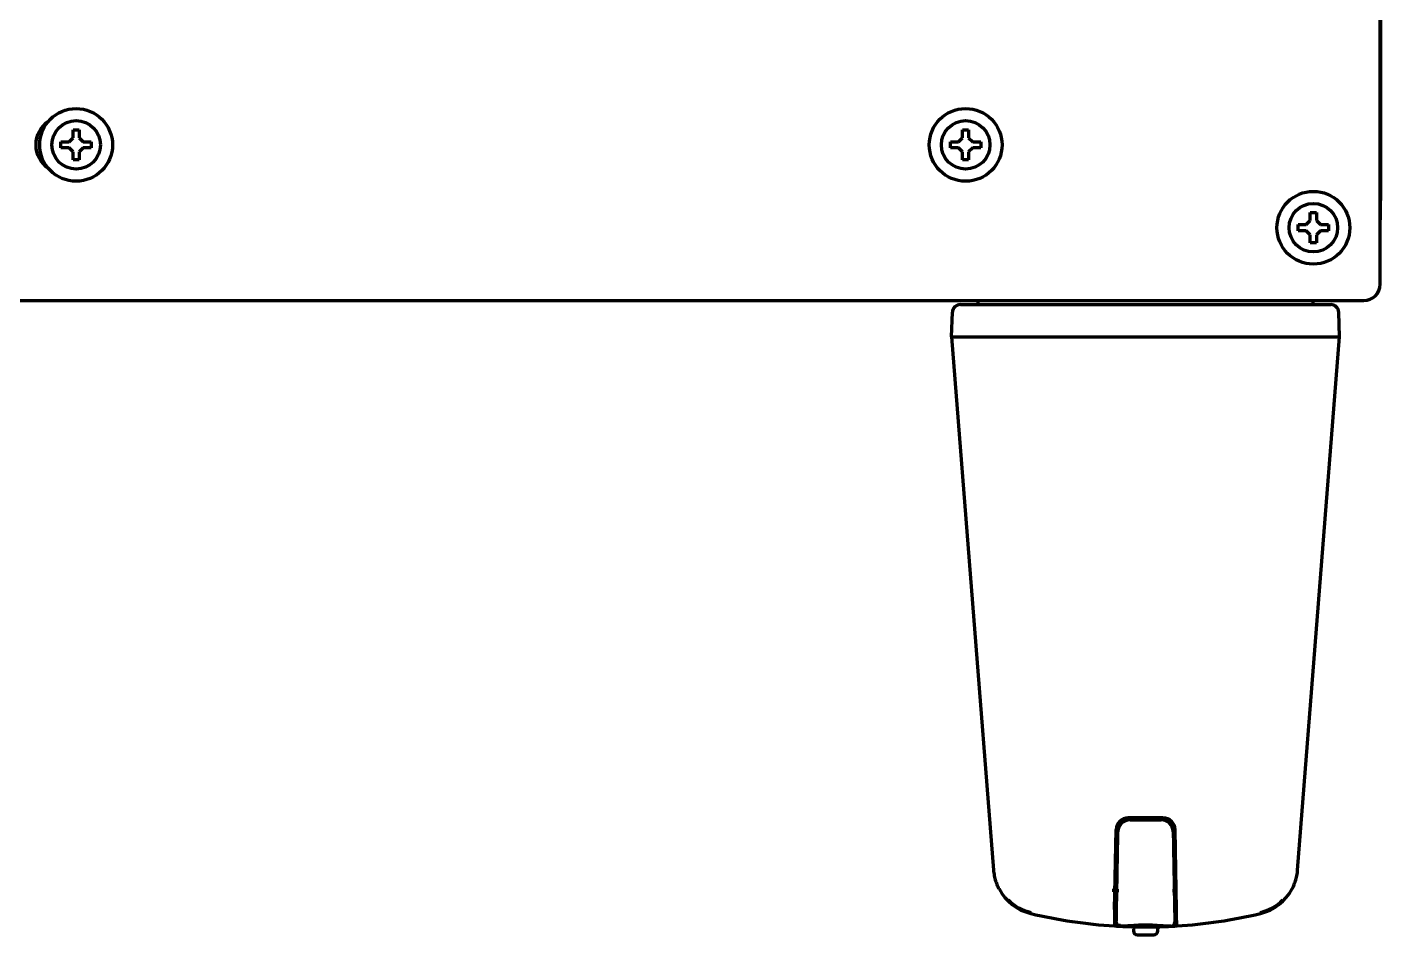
# Model space of a CAD drawing. Header units: inches. Extents: x -2898 to 7248, y 606 to 5598.
# Drawn here: x 3363.7 to 3531.2, y 605.8 to 718.1 of the extents above; entities that cross this region are included whole.
import ezdxf

# ---------------------------------------------------------------- set-up
doc = ezdxf.new("R2010")
doc.units = ezdxf.units.IN

msp = doc.modelspace()

# ---------------------------------------------------------------- linework, layer by layer
at = {"linetype": 'Continuous', "lineweight": 70}
for p, q in [((3531.15, 700.66), (3531.15, 753.48)), ((3531.05, 686.25), (3531.05, 752.25)), ((3365.99, 706.14), (3366.27, 706.3)), ((3369.42, 704.38), (3369.42, 705.38)), ((3369.42, 705.38), (3370.17, 705.38)), ((3370.17, 705.38), (3370.17, 704.38)), ((3479.42, 704.38), (3479.42, 705.38)), ((3479.42, 705.38), (3480.17, 705.38)), ((3480.17, 705.38), (3480.17, 704.38)), ((3367.92, 703.13), (3367.92, 703.88)), ((3367.92, 703.88), (3368.92, 703.88)), ((3368.92, 703.88), (3369.42, 704.38)), ((3370.17, 704.38), (3370.67, 703.88)), ((3370.67, 703.88), (3371.67, 703.88)), ((3371.67, 703.88), (3371.67, 703.13)), ((3477.92, 703.13), (3477.92, 703.88)), ((3477.92, 703.88), (3478.92, 703.88)), ((3478.92, 703.88), (3479.42, 704.38)), ((3480.17, 704.38), (3480.67, 703.88)), ((3480.67, 703.88), (3481.67, 703.88)), ((3481.67, 703.88), (3481.67, 703.13)), ((3368.92, 703.13), (3367.92, 703.13)), ((3369.42, 702.63), (3368.92, 703.13)), ((3369.42, 701.63), (3369.42, 702.63)), ((3370.17, 701.63), (3369.42, 701.63)), ((3370.67, 703.13), (3370.17, 702.63)), ((3370.17, 702.63), (3370.17, 701.63)), ((3371.67, 703.13), (3370.67, 703.13)), ((3478.92, 703.13), (3477.92, 703.13)), ((3479.42, 702.63), (3478.92, 703.13)), ((3479.42, 701.63), (3479.42, 702.63)), ((3480.17, 701.63), (3479.42, 701.63)), ((3480.67, 703.13), (3480.17, 702.63)), ((3480.17, 702.63), (3480.17, 701.63)), ((3481.67, 703.13), (3480.67, 703.13)), ((3531.05, 693.01), (3531.13, 697.83)), ((3522.42, 694.13), (3522.42, 695.13)), ((3522.42, 695.13), (3523.17, 695.13)), ((3523.17, 695.13), (3523.17, 694.13)), ((3520.92, 692.88), (3520.92, 693.63)), ((3520.92, 693.63), (3521.92, 693.63)), ((3521.92, 693.63), (3522.42, 694.13)), ((3523.17, 694.13), (3523.67, 693.63)), ((3523.67, 693.63), (3524.67, 693.63)), ((3524.67, 693.63), (3524.67, 692.88)), ((3521.92, 692.88), (3520.92, 692.88)), ((3522.42, 692.38), (3521.92, 692.88)), ((3522.42, 691.38), (3522.42, 692.38)), ((3523.67, 692.88), (3523.17, 692.38)), ((3523.17, 692.38), (3523.17, 691.38)), ((3524.67, 692.88), (3523.67, 692.88)), ((3523.17, 691.38), (3522.42, 691.38)), ((2696.05, 684.25), (3529.05, 684.25)), ((3481.31, 684.25), (3481.31, 683.75)), ((3501.09, 683.75), (3503, 683.75)), ((3522.79, 683.75), (3522.79, 684.25)), ((3478.05, 679.75), (3478.16, 682.79)), ((3526.04, 679.75), (3525.94, 682.79)), ((3478.05, 679.75), (3483.24, 613.78)), ((3501.09, 679.75), (3503, 679.75)), ((3520.85, 613.78), (3526.04, 679.75)), ((3504.2, 620.25), (3499.9, 620.25)), ((3500.13, 620), (3500.15, 620)), ((3503.94, 620), (3503.97, 620)), ((3498.22, 608.91), (3498.4, 618.78)), ((3505.87, 608.91), (3505.7, 618.78)), ((3505.36, 611.25), (3505.48, 611.26)), ((3500.55, 606.53), (3500.55, 606.26)), ((3503.55, 606.26), (3503.55, 606.53)), ((3505.19, 606.84), (3505.15, 606.83))]:
    msp.add_line(p, q, dxfattribs=at)
for centre, radius in [((3369.8, 703.5), 4.5), ((3479.8, 703.5), 4.5), ((3369.8, 703.5), 3), ((3479.8, 703.5), 3), ((3522.8, 693.25), 4.5), ((3522.8, 693.25), 3)]:
    msp.add_circle(centre, radius, dxfattribs=at)
for centre, radius, start, end in [((3368.3, 703.5), 3.5, 123.2072, 236.5397), ((3369.8, 703.5), 4.74, 150.636, 157.6805), ((3529.05, 686.25), 2, 270, 0), ((3479.16, 682.75), 1, 90, 178), ((3524.94, 682.75), 1, 2, 90), ((3499.9, 618.75), 1.5, 90, 179), ((3500.13, 618.5), 1.5, 90, 179), ((3503.97, 618.5), 1.5, 1, 90), ((3504.2, 618.75), 1.5, 1, 90), ((3497.99, 614.75), 0.5, 311.5858, 330), ((3506.11, 614.75), 0.5, 210, 228.4142), ((3489.23, 614.25), 6, 207.9207, 256.692), ((3502.05, 668.65), 57.5, 265.8793, 266.7), ((3514.87, 614.25), 6, 283.308, 332.0792), ((3489.23, 614.25), 5.88, 224.8126, 256.692), ((3514.87, 614.25), 5.88, 283.308, 315.1874), ((3502.05, 668.45), 61.7, 256.692, 266.4146), ((3502.05, 668.45), 61.7, 273.5854, 283.308), ((3502.05, 668.45), 61.58, 266.3991, 267.1024), ((3502.05, 668.45), 61.7, 266.4638, 268.3989), ((3498.93, 607.34), 0.5, 179, 266.9974), ((3502.05, 666.75), 60, 267.0346, 272.9654), ((3501.05, 606.26), 0.5, 180, 269.0529), ((3503.05, 606.26), 0.5, 270.9471, 0), ((3503.8, 606.53), 0.25, 91.6644, 180), ((3502.05, 668.45), 61.7, 271.6011, 273.5853), ((3505.16, 607.34), 0.5, 273.0026, 1), ((3502.05, 666.75), 61, 269.0529, 270.9471)]:
    msp.add_arc(centre, radius, start, end, dxfattribs=at)
msp.add_ellipse((3531.08, 700.66), major_axis=(0, 4), ratio=0.017455, start_param=3.926991, end_param=4.712389, dxfattribs=at)
for points, knots in [([(3479.16, 683.75), (3479.16, 683.75), (3479.19, 683.75), (3479.32, 683.75), (3479.52, 683.75), (3479.84, 683.75), (3480.23, 683.75), (3480.45, 683.75), (3480.85, 683.75), (3481.02, 683.75), (3481.21, 683.75), (3481.28, 683.75), (3481.32, 683.75), (3481.44, 683.75), (3481.52, 683.75), (3481.76, 683.75), (3481.94, 683.75), (3482.21, 683.75), (3482.3, 683.75), (3482.49, 683.75), (3482.58, 683.75), (3483.07, 683.75), (3483.49, 683.75), (3484.39, 683.75), (3484.86, 683.75), (3485.62, 683.75), (3485.88, 683.75), (3486.28, 683.75), (3486.41, 683.75), (3486.62, 683.75), (3486.69, 683.75), (3486.83, 683.75), (3486.9, 683.75), (3487.52, 683.75), (3488.11, 683.75), (3489.31, 683.75), (3489.93, 683.75), (3490.89, 683.75), (3491.21, 683.75), (3491.71, 683.75), (3491.88, 683.75), (3492.21, 683.75), (3492.38, 683.75), (3493.23, 683.75), (3493.91, 683.75), (3495.3, 683.75), (3496.71, 683.75), (3498.16, 683.75), (3498.98, 683.75), (3499.07, 683.75), (3499.25, 683.75), (3499.53, 683.75), (3499.8, 683.75), (3500.35, 683.75), (3500.72, 683.75), (3501.09, 683.75)], [0, 0, 0, 0, 0.0625, 0.0625, 0.125, 0.1875, 0.1875, 0.25, 0.25, 0.28125, 0.289063, 0.289063, 0.296875, 0.296875, 0.3125, 0.3125, 0.34375, 0.34375, 0.359375, 0.359375, 0.375, 0.375, 0.4375, 0.4375, 0.5, 0.5, 0.53125, 0.53125, 0.546875, 0.546875, 0.554687, 0.554687, 0.5625, 0.5625, 0.625, 0.625, 0.6875, 0.6875, 0.71875, 0.71875, 0.734375, 0.734375, 0.75, 0.75, 0.8125, 0.8125, 0.875, 0.9375, 0.9375, 0.945312, 0.945312, 0.953125, 0.96875, 0.96875, 1, 1, 1, 1]), ([(3503, 683.75), (3503.19, 683.75), (3503.37, 683.75), (3503.74, 683.75), (3503.92, 683.75), (3504.47, 683.75), (3504.84, 683.75), (3505.93, 683.75), (3506.65, 683.75), (3508.07, 683.75), (3508.77, 683.75), (3509.82, 683.75), (3510.17, 683.75), (3510.6, 683.75), (3510.69, 683.75), (3510.86, 683.75), (3510.94, 683.75), (3511.2, 683.75), (3511.37, 683.75), (3512.22, 683.75), (3512.88, 683.75), (3513.84, 683.75), (3514.16, 683.75), (3514.63, 683.75), (3514.78, 683.75), (3515.09, 683.75), (3515.24, 683.75), (3516, 683.75), (3516.58, 683.75), (3517.69, 683.75), (3518.22, 683.75), (3518.98, 683.75), (3519.22, 683.75), (3519.58, 683.75), (3519.7, 683.75), (3519.88, 683.75), (3519.93, 683.75), (3520.05, 683.75), (3520.1, 683.75), (3520.61, 683.75), (3521.03, 683.75), (3521.81, 683.75), (3522.16, 683.75), (3522.65, 683.75), (3522.81, 683.75), (3523.03, 683.75), (3523.1, 683.75), (3523.24, 683.75), (3523.31, 683.75), (3523.64, 683.75), (3523.86, 683.75), (3524.25, 683.75), (3524.42, 683.75), (3524.68, 683.75), (3524.77, 683.75), (3524.85, 683.75), (3524.85, 683.75), (3524.87, 683.75), (3524.88, 683.75), (3524.89, 683.75), (3524.9, 683.75), (3524.93, 683.75), (3524.94, 683.75), (3524.94, 683.75)], [0, 0, 0, 0, 0.015634, 0.015634, 0.031268, 0.031268, 0.062535, 0.062535, 0.125071, 0.125071, 0.187606, 0.187606, 0.218874, 0.218874, 0.226691, 0.226691, 0.234508, 0.234508, 0.250141, 0.250141, 0.312677, 0.312677, 0.343944, 0.343944, 0.359578, 0.359578, 0.375212, 0.375212, 0.437747, 0.437747, 0.500283, 0.500283, 0.53155, 0.53155, 0.547184, 0.547184, 0.555001, 0.555001, 0.562818, 0.562818, 0.625353, 0.625353, 0.687889, 0.687889, 0.719156, 0.719156, 0.73479, 0.73479, 0.750424, 0.750424, 0.812959, 0.812959, 0.875495, 0.875495, 0.93803, 0.93803, 0.945847, 0.945847, 0.953664, 0.953664, 0.969298, 0.969298, 1, 1, 1, 1]), ([(3503, 679.75), (3506.1, 679.75), (3512.2, 679.75), (3519.83, 679.75), (3524.87, 679.75), (3526.04, 679.75), (3526.04, 679.75)], [0, 0, 0, 0, 0.250017, 0.500034, 0.75005, 1, 1, 1, 1]), ([(3500.15, 620), (3500.46, 620), (3500.78, 620), (3501.17, 620), (3501.25, 620), (3501.41, 620), (3501.49, 620), (3501.73, 620), (3501.89, 620), (3502.21, 620), (3502.37, 620), (3502.69, 620), (3502.85, 620), (3503.32, 620), (3503.63, 620), (3503.94, 620)], [0, 0, 0, 0, 0.25, 0.25, 0.3125, 0.3125, 0.375, 0.375, 0.5, 0.5, 0.625, 0.625, 0.75, 0.75, 1, 1, 1, 1]), ([(3498.43, 607.34), (3498.44, 607.79), (3498.45, 608.23), (3498.46, 608.9), (3498.46, 609.12), (3498.47, 609.56), (3498.47, 609.79), (3498.48, 610.23), (3498.48, 610.46), (3498.49, 610.8), (3498.49, 610.91), (3498.5, 611.13), (3498.5, 611.25), (3498.5, 611.48), (3498.5, 611.59), (3498.51, 611.82), (3498.51, 611.94), (3498.51, 612.17), (3498.52, 612.29), (3498.52, 612.53), (3498.52, 612.65), (3498.53, 612.84), (3498.53, 612.9), (3498.53, 613), (3498.53, 613.03), (3498.53, 613.1), (3498.53, 613.13), (3498.53, 613.23), (3498.53, 613.29), (3498.54, 613.42), (3498.54, 613.55), (3498.54, 613.68), (3498.54, 613.81), (3498.54, 613.88), (3498.55, 613.97), (3498.55, 614.01), (3498.55, 614.07), (3498.55, 614.17), (3498.55, 614.26), (3498.55, 614.45), (3498.56, 614.57), (3498.56, 614.82), (3498.56, 614.94), (3498.57, 615.18), (3498.57, 615.3), (3498.57, 615.54), (3498.58, 615.65), (3498.58, 615.89), (3498.58, 616.01), (3498.59, 616.24), (3498.59, 616.35), (3498.59, 616.7), (3498.6, 616.93), (3498.61, 617.39), (3498.61, 617.62), (3498.62, 618.08), (3498.62, 618.3), (3498.63, 618.53)], [0, 0, 0, 0, 0.125, 0.125, 0.1875, 0.1875, 0.25, 0.25, 0.3125, 0.3125, 0.34375, 0.34375, 0.375, 0.375, 0.40625, 0.40625, 0.4375, 0.4375, 0.46875, 0.46875, 0.5, 0.5, 0.515625, 0.515625, 0.523437, 0.523437, 0.53125, 0.53125, 0.546875, 0.546875, 0.5625, 0.578125, 0.578125, 0.59375, 0.59375, 0.601562, 0.601562, 0.609375, 0.625, 0.625, 0.65625, 0.65625, 0.6875, 0.6875, 0.71875, 0.71875, 0.75, 0.75, 0.78125, 0.78125, 0.8125, 0.8125, 0.875, 0.875, 0.9375, 0.9375, 1, 1, 1, 1]), ([(3505.47, 618.53), (3505.47, 618.31), (3505.48, 618.08), (3505.48, 617.63), (3505.49, 617.4), (3505.5, 616.95), (3505.5, 616.72), (3505.51, 616.38), (3505.51, 616.26), (3505.51, 616.03), (3505.51, 615.92), (3505.52, 615.69), (3505.52, 615.57), (3505.52, 615.33), (3505.53, 615.22), (3505.53, 614.98), (3505.53, 614.86), (3505.54, 614.68), (3505.54, 614.62), (3505.54, 614.49), (3505.54, 614.43), (3505.54, 614.25), (3505.55, 614.12), (3505.55, 613.87), (3505.55, 613.74), (3505.55, 613.58), (3505.56, 613.55), (3505.56, 613.48), (3505.56, 613.45), (3505.56, 613.35), (3505.56, 613.29), (3505.56, 613.1), (3505.57, 612.97), (3505.57, 612.72), (3505.57, 612.6), (3505.58, 612.42), (3505.58, 612.36), (3505.58, 612.24), (3505.58, 612.18), (3505.58, 612), (3505.58, 611.88), (3505.59, 611.64), (3505.59, 611.53), (3505.59, 611.3), (3505.6, 611.18), (3505.6, 610.95), (3505.6, 610.84), (3505.61, 610.49), (3505.61, 610.27), (3505.62, 609.81), (3505.62, 609.59), (3505.63, 609.14), (3505.64, 608.91), (3505.65, 608.24), (3505.66, 607.79), (3505.66, 607.34)], [0, 0, 0, 0, 0.0625, 0.0625, 0.125, 0.125, 0.1875, 0.1875, 0.21875, 0.21875, 0.25, 0.25, 0.28125, 0.28125, 0.3125, 0.3125, 0.34375, 0.34375, 0.359375, 0.359375, 0.375, 0.375, 0.40625, 0.40625, 0.4375, 0.4375, 0.445312, 0.445312, 0.453125, 0.453125, 0.46875, 0.46875, 0.5, 0.5, 0.53125, 0.53125, 0.546875, 0.546875, 0.5625, 0.5625, 0.59375, 0.59375, 0.625, 0.625, 0.65625, 0.65625, 0.6875, 0.6875, 0.75, 0.75, 0.8125, 0.8125, 0.875, 0.875, 1, 1, 1, 1]), ([(3483.24, 613.78), (3483.25, 613.66), (3483.27, 613.54), (3483.3, 613.31), (3483.32, 613.2), (3483.36, 612.97), (3483.39, 612.86), (3483.44, 612.64), (3483.47, 612.54), (3483.54, 612.33), (3483.57, 612.24), (3483.64, 612.05), (3483.68, 611.96), (3483.75, 611.79), (3483.79, 611.71), (3483.86, 611.57), (3483.89, 611.5), (3483.92, 611.44)], [0, 0, 0, 0, 0.125, 0.125, 0.25, 0.25, 0.375, 0.375, 0.5, 0.5, 0.625, 0.625, 0.75, 0.75, 0.875, 0.875, 1, 1, 1, 1]), ([(3520.17, 611.44), (3520.2, 611.5), (3520.24, 611.57), (3520.31, 611.71), (3520.34, 611.79), (3520.41, 611.96), (3520.45, 612.05), (3520.52, 612.24), (3520.56, 612.33), (3520.62, 612.54), (3520.65, 612.64), (3520.71, 612.86), (3520.73, 612.97), (3520.78, 613.2), (3520.8, 613.31), (3520.83, 613.54), (3520.84, 613.66), (3520.85, 613.78)], [0, 0, 0, 0, 0.125, 0.125, 0.25, 0.25, 0.375, 0.375, 0.5, 0.5, 0.625, 0.625, 0.75, 0.75, 0.875, 0.875, 1, 1, 1, 1]), ([(3498.22, 608.91), (3498.22, 608.78), (3498.22, 608.65), (3498.22, 608.45), (3498.21, 608.39), (3498.21, 608.29), (3498.21, 608.26), (3498.21, 608.2), (3498.21, 608.17), (3498.21, 608.01), (3498.21, 607.9), (3498.2, 607.76), (3498.2, 607.73), (3498.2, 607.68), (3498.2, 607.65), (3498.2, 607.57), (3498.2, 607.52), (3498.2, 607.38), (3498.2, 607.3), (3498.19, 607.2), (3498.19, 607.18), (3498.19, 607.15), (3498.19, 607.13), (3498.19, 607.09), (3498.19, 607.03), (3498.19, 606.98), (3498.19, 606.95), (3498.19, 606.95), (3498.19, 606.93), (3498.19, 606.92), (3498.19, 606.89), (3498.19, 606.88), (3498.19, 606.88)], [0, 0, 0, 0, 0.125179, 0.125179, 0.187768, 0.187768, 0.219063, 0.219063, 0.250357, 0.250357, 0.375536, 0.375536, 0.406831, 0.406831, 0.438125, 0.438125, 0.500715, 0.500715, 0.625893, 0.625893, 0.657188, 0.657188, 0.688483, 0.688483, 0.751072, 0.813661, 0.813661, 0.844956, 0.844956, 0.876251, 0.876251, 1, 1, 1, 1]), ([(3505.91, 606.88), (3505.91, 606.88), (3505.91, 606.89), (3505.9, 606.93), (3505.9, 606.94), (3505.9, 606.97), (3505.9, 606.97), (3505.9, 606.98), (3505.9, 606.99), (3505.9, 607.01), (3505.9, 607.02), (3505.9, 607.08), (3505.9, 607.15), (3505.9, 607.24), (3505.9, 607.26), (3505.9, 607.3), (3505.9, 607.32), (3505.9, 607.38), (3505.9, 607.43), (3505.89, 607.57), (3505.89, 607.67), (3505.89, 607.81), (3505.89, 607.84), (3505.89, 607.9), (3505.89, 607.92), (3505.89, 608.01), (3505.88, 608.13), (3505.88, 608.26), (3505.88, 608.35), (3505.88, 608.39), (3505.88, 608.45), (3505.88, 608.48), (3505.87, 608.65), (3505.87, 608.78), (3505.87, 608.91)], [0, 0, 0, 0, 0.120207, 0.120207, 0.18305, 0.18305, 0.19876, 0.19876, 0.214471, 0.214471, 0.245892, 0.245892, 0.371577, 0.371577, 0.402998, 0.402998, 0.434419, 0.434419, 0.497261, 0.497261, 0.622946, 0.622946, 0.654367, 0.654367, 0.685788, 0.685788, 0.748631, 0.811473, 0.811473, 0.842894, 0.842894, 0.874315, 0.874315, 1, 1, 1, 1]), ([(3505.09, 606.84), (3504.86, 606.84), (3504.62, 606.85), (3504.26, 606.86), (3504.14, 606.87), (3503.89, 606.88), (3503.77, 606.89), (3503.52, 606.91), (3503.39, 606.92), (3503.13, 606.94), (3503, 606.94), (3502.83, 606.95), (3502.8, 606.95), (3502.73, 606.96), (3502.7, 606.96), (3502.59, 606.96), (3502.53, 606.97), (3502.32, 606.97), (3502.19, 606.97), (3501.98, 606.97), (3501.91, 606.97), (3501.81, 606.97), (3501.78, 606.97), (3501.71, 606.97), (3501.67, 606.97), (3501.5, 606.96), (3501.37, 606.96), (3501.1, 606.94), (3500.97, 606.94), (3500.72, 606.92), (3500.59, 606.91), (3500.34, 606.89), (3500.21, 606.89), (3499.96, 606.87), (3499.84, 606.86), (3499.66, 606.85), (3499.6, 606.85), (3499.48, 606.85), (3499.42, 606.85), (3499.24, 606.84), (3499.12, 606.84), (3499, 606.84)], [0, 0, 0, 0, 0.125, 0.125, 0.1875, 0.1875, 0.25, 0.25, 0.3125, 0.3125, 0.375, 0.375, 0.390625, 0.390625, 0.40625, 0.40625, 0.4375, 0.4375, 0.5, 0.5, 0.53125, 0.53125, 0.546875, 0.546875, 0.5625, 0.5625, 0.625, 0.625, 0.6875, 0.6875, 0.75, 0.75, 0.8125, 0.8125, 0.875, 0.875, 0.90625, 0.90625, 0.9375, 0.9375, 1, 1, 1, 1])]:
    msp.add_open_spline(points, degree=3, knots=knots, dxfattribs=at)
msp.add_open_spline([(3478.05, 679.75), (3478.05, 679.75), (3479.23, 679.75), (3484.27, 679.75), (3491.89, 679.75), (3497.99, 679.75), (3501.09, 679.75)], degree=3, dxfattribs=at)

doc.saveas('drawing.dxf')
